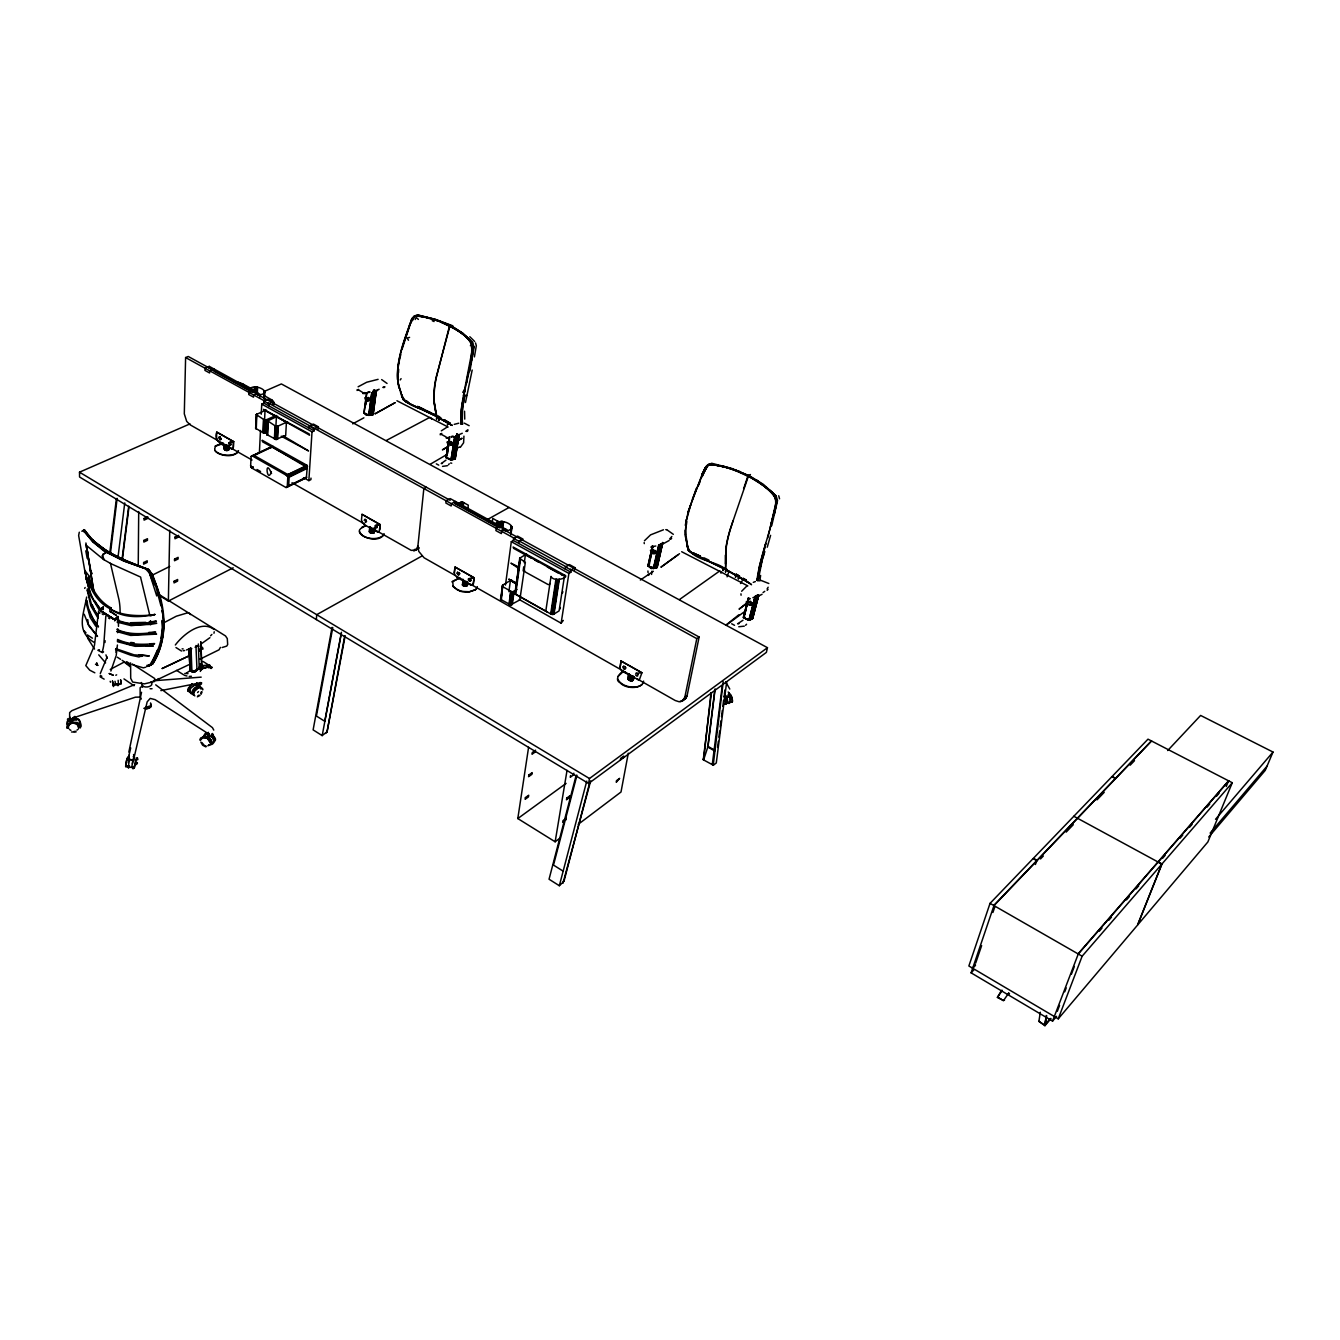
<?xml version="1.0" encoding="UTF-8"?>
<svg xmlns="http://www.w3.org/2000/svg" width="1340" height="1340" viewBox="0 0 1340 1340"><rect width="100%" height="100%" fill="white"/><g stroke="black" fill="none" stroke-linecap="round" stroke-linejoin="round"><path stroke-width="1.5" d="M186.377 673.132L190.012 670.67L189.258 649.481M725.627 567.557L726.347 546.636A74.538 28.944 -62.8 0 1 730.401 529.216L732.98 520.975M725.325 563.889L725.342 555.179M109.897 611.777L109.914 608.678C95.224 601.208 88.624 585.429 84.722 570.354L89.512 576.552L90.701 583.57M114.62 620.889L118.088 616.517L114.771 619.767L106.865 615.211L99.93 610.303L103.163 607.255M142.509 687.286L142.526 685.829C145.373 688.576 154.887 686.281 151.035 681.742M193.412 671.976L195.255 671.642L192.575 672.228L189.995 670.419L190.096 669.23M138.238 565.597L138.707 511.545M141.37 699.011L140.147 697.169L140.131 687.705L142.526 685.829M200.23 650.386L201.067 647.203L200.112 646.316M200.364 668.526L201.369 664.489L201.553 665.947L200.799 641.726L200.933 650.252L200.062 649.197M150.717 623.77L156.746 623.284L131.136 625.646L117.083 622.095L118.456 621.375L118.473 619.247M213.764 730.082L212.44 727.637L155.708 684.841M114.654 684.338L113.398 686.599M459.134 434.964L455.282 458.917L450.14 459.737L446.119 457.493L449.386 436.857M118.071 622.815L118.121 618.862M361.465 520.104L362.034 514.326L380.275 524.66L379.203 531.243M364.178 520.389L364.882 519.334M464.645 392.101L464.695 389.303L462.769 392.369M471.63 348.048L471.663 345.502L470.373 345.687M190.297 668.76L189.995 670.419L190.146 668.409M190.297 668.576L190.263 670.218L192.575 671.759L194.936 671.524L201.302 666.215M725.593 571.828L725.61 570.572L725.593 572.146M233.177 567.808L168.371 601.074L169.745 530.205M189.778 690.87L190.85 693.5L193.362 693.383M210.346 666.416L210.028 665.293L202.038 665.645L199.861 669.33M129.612 759.261L131.856 759.931M133.162 756.715C137.517 759.73 127.283 761.622 129.025 757.234A6.616 1.323 -80 0 0 128.724 756.246L126.965 758.725L125.759 764.956A6.633 1.323 -80.1 0 0 125.675 766.581L134.302 767.887L136.881 757.887L137.668 759.813A6.382 1.256 -80 0 0 137.652 758.909A6.599 1.306 -80 0 0 137.484 757.938L135.843 759.278L134.369 766.279M252.356 391.682L188.253 356.474L185.607 357.546L184.3 413.842L186.695 421.413L190.28 424.914L252.054 460.022M125.675 766.581C125.893 763.85 126.747 755.408 129.31 757.134M130.365 666.834L124.184 662.061L110.232 669.447M209.191 368.383L209.258 366.373L205.02 368.132L204.953 370.409L209.609 372.972L209.677 370.694L213.914 368.935L213.847 370.946M426.354 487.241L423.842 488.547L417.896 546.1L418.767 551.393L424.093 557.792L465.952 581.594M651.575 574.441L651.944 571.175M214.819 449.453C214.316 454.394 234.098 459.972 238.47 450.642M215.221 450.743C219.743 455.952 231.703 456.622 237.28 452.753M223.127 443.105C213.797 446.086 211.1 448.079 223.11 443.44M231.736 448.833C226.125 447.326 212.758 441.899 216.762 432.1L233.596 441.614L233.344 447.208L231.988 448.833M216.594 437.175L216.762 432.1L233.596 441.614L228.721 443.54M228.47 448.28C227.214 456.169 218.47 442.016 228.604 445.55M224.433 449.553L224.467 444.83M224.634 449.738L224.802 445.198M224.885 449.905L225.053 445.366M225.187 450.056L225.355 445.517M225.522 450.173L225.69 445.634M225.874 450.274L226.041 445.734M226.259 450.341L226.427 445.801M226.644 450.374L226.828 445.835M227.046 450.374L227.214 445.835M227.431 450.341L227.599 445.801M227.783 450.29L227.951 445.751M228.118 450.206L228.303 445.667M228.42 450.089L228.805 446.923M228.889 449.788L229.006 446.756M229.04 449.604L229.257 446.387M233.344 447.208L233.445 441.681L229.492 442.535M103.247 609.65L103.297 608.36M238.738 384.195L238.805 382.47L235.74 382.067M240.178 384.563L240.245 382.855L238.805 382.47M238.017 451.563L238.453 450.977M117.669 632.731L117.836 628.829M242.691 385.602L242.758 383.893L240.245 382.855M468.464 578.93L474.243 577.858L454.93 567.071L454.294 572.8L455.064 567.004L474.243 577.858L472.919 584.475L473.489 583.553M252.959 392.436L253.042 390.409L248.855 392.235L248.754 394.529L253.528 397.159L253.628 394.865L257.816 393.039L257.732 395.066C275.337 393.575 254.449 382.202 249.609 389.136M250.647 465.885L251.066 456.706L252.121 455.885M254.181 392.62L254.449 387.042M254.65 392.469L254.902 386.892M255.186 392.402L255.438 386.808M255.756 392.385L256.024 386.808M256.342 392.453L256.593 386.875M256.878 392.603L257.129 387.026M398.499 372.671L398.65 369.271M67.67 726.146L67.285 728.223L67 722.913A6.733 5.075 -4.2 0 1 67.268 721.456L67.469 720.987M276.124 415.417L266.828 419.604L266.174 432.786L262.958 432.619L255.672 428.331L256.275 414.562L266.174 409.923M257.33 392.804L257.598 387.227M255.89 428.616L256.51 414.295M256.861 414.077L256.258 428.867A2.278 1.139 4.1 0 1 256.258 427.259L255.672 428.331M259.625 398.265L259.826 394.228L209.258 366.373M473.74 346.524L471.663 360.058M468.347 579.5L468.598 578.846M259.407 452.702L260.479 430.442M261.25 414.244L261.752 404.127L263.913 403.156M263.947 401.079L268.771 403.725L272.958 401.866L268.134 399.22L263.947 401.079L263.863 403.106L314.163 430.827L312.019 431.832L261.752 404.127M263.829 398.281L264.198 390.828M264.181 398.516L264.55 391.079M256.275 414.562L263.611 419.437L262.958 432.619A2.278 1.156 4.1 0 0 266.174 432.786M264.416 399.37L264.767 391.364M263.444 432.837L263.611 419.437M263.98 432.971L265.019 410.442L274.968 415.936M264.566 433.055L265.22 419.856L264.081 419.638M265.153 433.038L265.822 419.856L266.828 419.604M447.661 424.68L447.711 423.507L447.459 424.864M265.705 432.954L266.359 419.772M275.906 426.137L276.409 416.74L286.425 422.267L285.688 435.433L276.007 439.436L267.029 434.679L267.698 420.894L277.564 416.221M267.263 434.981L267.916 420.626M268.67 405.752L268.771 403.725M268.285 420.408L267.632 435.232A2.278 1.156 4.2 0 1 267.33 433.758M271.936 401.749L272.037 400.024L263.947 395.501M439.018 420.09L438.9 418.851L439.018 420.392M272.841 404.161L272.037 400.024M273.477 401.498L273.762 403.993L272.858 400.744M273.896 404.781L273.846 402.268M271.534 473.539C264.298 456.253 267.112 485.164 271.384 471.613M267.698 420.894L275.085 425.802L274.382 439.018A2.278 1.156 4.3 0 0 277.598 439.185L278.318 425.986L287.581 421.748M274.868 439.219L275.085 425.802M99.746 613.351L99.796 612.28M207.499 734.253C207.633 737.603 216.36 736.766 212.357 733.482M275.404 439.369L275.554 426.019M276.007 439.436L276.71 426.237L278.318 425.986M276.593 439.419L277.296 426.221M277.129 439.336L277.849 426.137M137.35 763.465L137.333 762.544M307.161 467.962L306.374 477.794L286.157 487.559L287.246 486.755L287.782 477.543L307.044 467.459L272.137 446.957L270.596 447.878M201.519 668.174L202.106 665.662L206.293 665.611M287.531 486.839L288.686 486.052L289.189 476.538M211.033 743.801L209.877 739.747M495.733 524.225C500.456 516.202 522.55 528.362 505.297 531.193M748.775 476.219L748.725 475.348L763.398 484.377L776.028 495.716L777.552 500.54L771.706 525.716M309.155 428.063L309.289 426.019L313.443 424.093L318.367 426.807L318.216 429.102M67.737 728.206C71.824 713.533 85.207 736.297 79.881 720.97A6.7 5.059 -4 0 0 78.641 719.295L74.169 717.67M303.543 477.643L308.853 480.641L312.019 431.832M310.997 478.095L310.897 479.636L308.853 480.641M314.096 430.776L314.23 428.733L318.367 426.807M374.145 531.243C375.753 535.012 366.138 532.466 370.661 530.472M715.125 688.877L708.039 746.38L703.601 759.914L711.004 692.663M703.316 759.428L711.423 692.914M106.865 615.211L105.81 616.283L103.816 644.49A38.994 23.886 -53.6 0 1 102.661 650.336L102.276 652.446L103.565 651.91M316.357 619.582L316.709 614.675L421.949 556.016M722.26 685.678L712.294 764.42L713.232 765.308L716.28 762.979L726.649 682.027M104.956 642.53L105.09 640.688M384.094 533.688C379.622 545.045 354.631 535.766 360.075 529.183M462.116 412.469L464.059 397.829M777.267 499.87L774.353 514.158M193.178 694.673L193.429 693.165A6.332 3.719 -52.3 0 1 194.35 691.038L199.342 686.951L202.575 688.559A6.348 3.735 -52.4 0 1 202.725 689.865L201.067 687.403L197.901 687.839L194.736 690.904L193.178 694.673L187.717 690.736A6.097 3.601 -52.3 0 1 187.835 689.748A6.298 3.719 -52.3 0 1 188.354 688.157L191.72 684.053M201.988 667.102L201.134 649.582M67.637 723.583L67.519 724.488L67.77 721.322M359.589 531.595C362.269 539.25 377.361 540.606 383.072 535.665M189.141 648.677L189.995 669.648M361.683 527.374L365.887 525.531L360.711 528.58M369.354 531.662L369.773 526.855M369.522 532.114L369.84 526.637M96.564 664.439L96.715 662.781L97.318 665.41L96.798 664.69M369.689 532.315L369.807 527.29M369.907 532.516L370.292 527.642M370.192 532.7L370.075 527.726M370.493 532.851L370.577 528.094M370.845 532.985L370.895 528.261M371.23 533.086L371.247 528.379M371.632 533.153L371.632 528.479M372.034 533.186L372.436 528.596M372.436 533.186L372.838 528.596M372.822 533.153L373.224 528.563M373.173 533.086L373.592 528.479M373.508 532.985L373.91 528.379M373.81 532.851L374.212 528.261M374.061 532.7L374.463 528.094M374.245 532.516L374.664 529.25M446.287 458.146L448.247 446.957M1040.326 1012.219L1038.902 1021.348L1044.932 1025.703L1051.029 1018.534M98.607 610.94L94.453 645.511M730.685 698.743L729.513 695.46M621.006 660.938L620.035 668.04L621.006 660.938L641.91 672.764L639.314 679.966M735.61 577.138L735.827 575.966L735.375 577.322M623.251 667.019L623.804 666.315M187.717 690.736L192.206 684.053M624.808 669.33L625.864 668.057M452.284 425.45L436.957 416.606L440.944 417.979L438.23 415.936M637.656 675.996L637.689 674.037L636.031 673.25M220.949 439.319C221.837 438.364 217.968 440.525 221.1 439.252M211.017 744.521A6.516 4.389 42.2 0 0 210.832 742.996L207.047 738.156L201.285 737.603A6.499 4.372 42.3 0 0 200.23 738.893C199.375 742.528 201.888 735.208 204.618 737.486C211.67 737.469 208.923 751.338 215.472 739.948A6.348 4.288 42.2 0 0 215.288 738.441L211.988 733.918M84.202 531.712L84.403 529.819L89.964 536.77M230.815 444.31L229.894 445.265M230.949 444.645L230.044 445.316L230.966 444.461M758.222 580.12L758.607 576.602M756.933 580.337C759.378 561.895 765.71 544.224 770.684 526.369C772.644 514.627 782.275 497.14 768.121 489.184C751.405 475.817 730.3 465.617 708.91 464.578L705.309 467.593L702.009 474.26M757.167 580.187L765.693 544.057M115.994 652.262L116.429 648.409M116.228 655.31L117.417 645.009M455.231 503.538L455.466 501.478L451.463 503.639L451.195 505.967L445.885 503.036L446.136 500.708L450.156 498.564L507.324 530.037M273.276 446.438L252.506 456.287L254.03 455.382L287.849 474.544L289.222 477.124L287.849 474.544M460.357 506.302L460.826 502.266L463.154 502.383L468.313 505.163L467.844 509.183M460.91 506.202L461.379 502.165M461.496 506.185L461.965 502.165M458.347 578.461C448.213 584.575 450.96 581.275 460.089 578.11M452.685 585.714L456.756 589.483L461.982 591.443L469.737 591.727L475.566 589.684L467.811 592.263L460.072 591.275L453.288 586.836L452.736 582.046M462.099 506.269L462.568 502.232M462.669 506.419L463.154 502.383M463.188 506.637L463.657 502.601M466.89 583.922L467.442 585.279L466.27 586.099L462.685 585.312L463.054 579.316M462.501 585.094L462.92 579.533M462.685 585.312L463.054 580.455M462.92 585.513L463.238 580.689M109.595 554.325L116.396 498.581M463.221 585.714L463.489 580.89M463.54 585.881L463.774 581.074M463.908 586.016L464.109 581.242M464.293 586.116L464.478 581.376M464.712 586.183L464.863 581.493M465.114 586.216L465.265 581.56M465.516 586.216L466.086 581.594M465.918 586.183L466.471 581.543M466.27 586.099L466.839 581.476M466.605 585.999L466.99 582.9M466.89 585.848L467.509 582.599M467.325 585.496L467.828 582.197M88.138 579.701L89.512 576.552M110.416 553.537L117.15 498.363M448.565 442.602L449.687 441.195M707.788 746.95L714.706 690.904M117.886 558.16L124.754 502.935M462.401 402.771L461.295 424.144M474.092 577.925L473.59 583.034M477.04 587.741L476.437 588.746L477.342 586.652M757.988 581.141L763.566 553.587M122.007 559.668L128.69 506.286M122.342 559.869L129.042 506.503M461.044 424.278C458.716 396.489 474.26 369.941 471.362 342.454C461.329 330.578 446.84 323.426 432.133 319.154M723.215 681.759L713.232 765.308M492.249 522.416L492.768 518.379L498.195 521.562L494.276 524.778M717.57 747.452L718.357 741.305M718.877 737.184L719.664 731.02M720.2 726.917L720.987 720.753M721.506 716.649L722.294 710.485M722.813 706.381L723.6 700.217M724.404 694.053L724.923 689.949M72.796 720.032L72.628 718.877M496.972 525.012L497.508 520.958M497.391 525.297L497.911 521.243M497.291 526.838L497.81 522.784M497.609 526.587L498.195 521.562M500.289 521.662L499.552 527.357L453.825 502.316M499.904 528.077L500.741 521.478M196.578 682.814C196.226 685.561 202.34 685.527 201.62 682.764M500.54 527.072L501.277 521.377M501.127 527.056L501.88 521.344M501.73 527.122L502.483 521.428M502.065 529.183L503.069 521.578M502.584 529.4L503.589 521.796M370.878 415.099L374.731 389.772L371.314 415.182L366.524 415.199L363.994 413.105L366.708 392.788M366.791 392.737L363.994 413.105M372.202 414.981L375.351 391.431M376.239 391.113L373.09 414.914L376.272 390.744M505.364 531.076L505.632 529.015L501.679 531.26L501.361 533.605L495.901 530.59L496.219 528.261L500.172 526.017M526.519 553.956L519.602 558.294L525.347 562.348L519.836 599.901L510.691 604.859L500.657 599.449L502.483 585.245L511.512 579.784M366.004 404.764L366.557 400.677M371.783 392.888L368.751 415.4L371.783 392.888M369.187 415.4L372.235 392.771M372.671 392.603L369.589 415.249M370.041 415.333L373.408 390.258M373.843 390.091L370.627 415.132M371.766 415.031L374.915 391.565M372.604 414.965L376.239 390.426M471.395 356.775C477.777 337.68 454.461 328.752 441.028 322.27M502.483 585.245L501.361 600.086A2.362 1.34 7.7 0 1 501.06 598.143L502.818 584.977M500.942 599.784L502.718 586.619M510.607 529.736L511.126 525.933M510.674 533.471L511.545 526.218M510.992 533.219L511.83 526.536M510.925 534.811L511.964 526.871M505.465 585.077L511.31 541.678L513.354 540.506M518.831 543.487L519.116 541.41L523.052 539.132L517.542 536.101L513.589 538.379L513.32 540.456L570.907 572.197L568.897 573.419L561.125 623.201L519.216 599.516M368.601 400.911L366.842 397.796L364.781 397.762L365.72 400.225L367.311 401.062L368.751 399.94M508.899 591.694L510.423 580.438L516.855 584.056M503.137 586.903L510.758 591.208L508.966 604.39A2.362 1.357 7.9 0 0 512.265 604.507L514.091 591.342L517.123 589.5M509.485 604.625L510.758 591.208M136.546 764.537L136.814 763.147M510.071 604.792L511.294 591.443M510.691 604.859L512.5 591.677L514.091 591.342M511.277 604.826L513.103 591.66M511.83 604.708L513.639 591.543M524.292 562.75L525.431 554.593L564.458 576.15L559.082 610.906L553.571 614.289L551.209 614.206L514.912 593.737L519.786 557.976M515.582 590.404L516.436 584.274L508.781 579.115L516.738 583.017M517.006 580.187L520.104 557.725M515.213 594.089L520.02 559.333M547.474 612.162L515.632 594.374L520.456 559.634M523.153 570.907L523.722 566.82M643.619 681.105C642.714 689.078 626.048 689.48 620.102 682.78C610.253 677.638 632.648 663.886 618.008 676.315M686.365 524.945L686.867 521.461M759.813 581.041L760.618 575.43M465.265 387.98L461.379 409.621L461.58 424.345M545.782 611.207L551.008 576.384C554.073 583.52 574.324 575.915 561.477 574.81M685.276 525.33L688.09 512.316L696.348 488.262M560.087 838.053L555.145 841.788L517.809 818.556L528.596 747.251M555.966 579.131L550.69 613.971A2.395 1.373 8.7 0 0 554.023 614.089L559.35 579.265M551.209 614.206L556.519 579.382M551.812 614.373L557.122 579.533M552.432 614.44L557.742 579.617M629.197 677.621C624.993 679.983 634.641 682.814 633.167 678.693M686.365 519.602L685.108 534.911L688.241 550.355C708.592 562.833 731.858 570.773 751.539 584.776M553.035 614.407L558.361 579.583M553.571 614.289L558.897 579.466M757.318 580.32L759.579 565.748L765.777 543.437M565.178 569.031L565.514 566.937L569.399 564.576L575.061 567.691L574.676 570.036M628.091 679.062C627.438 668.811 631.525 676.717 629.499 680.435M728.793 692.931L731.154 695.259L732.511 700.301A5.795 3.116 74.2 0 1 732.36 701.775L726.045 703.55L724.136 696.398M161.051 638.426L162.425 627.522L161.839 620.487M563.303 620.403L561.125 623.201M570.84 572.146L571.175 570.053L575.061 567.691M447.627 453.406L448.247 449.553M451.53 459.62L455.198 436.538M86.648 597.054C83.716 614.407 75.358 631.173 94.319 642.53M78.323 727.503L78.356 725.828M448.9 442.837L449.654 438.08M451.061 459.771L454.762 436.723L451.061 459.771L454.377 459.268L458.196 435.399M453.138 459.469L457.225 433.942M453.556 459.302L457.342 435.718M453.992 459.235L457.778 435.55M459 434.344L454.964 459.05L450.625 459.57L446.622 458.012M472.3 349.639L463.406 395.719M455.064 458.833L459.05 435.065M377.043 527.692L375.652 528.027M555.145 841.788L567.038 770.399M732.36 701.775L731.757 697.118L729.261 693.5M562.683 822.375L562.951 820.716L566.217 818.288L565.932 819.946M570.555 775.575L570.254 777.284L573.553 774.905L573.838 773.18M119.009 684.305L117.97 685.745L116.513 683.718M447.208 442.904L447.409 441.831L449.738 442.032L451.429 445.148L448.331 444.378L447.376 441.932M453.908 444.109L453.757 442.535M474.41 356.909L476.32 345.77L475.532 342.94M201.436 666.583L201.285 667.136A2.328 1.323 -55.8 0 1 200.531 668.342M189.962 423.892L79.512 472.182L79.562 477.006L588.595 783.498L589.466 778.523L767.468 647.689L281.366 383.944L264.231 391.431M740.953 593.804L741.07 595.245M727.486 703.165L729.211 703.433L730.3 702.043L729.58 696.884M210.011 666.549L208.856 666.399L209.76 666.968M469.905 371.13L474.025 347.144L472.685 342.705L462.685 333.074L450.374 325.352L462.602 333.191L472.584 342.822M617.874 679.112C621.006 686.867 635.864 689.648 642.162 684.489M774.453 510.808C781.94 494.41 763.113 485.666 752.142 478.43C738.725 471.63 724.052 464.946 708.91 464.578L702.26 474.109L687.872 512.366M1046.238 1015.452L1044.932 1025.703L1046.724 1015.737M1038.902 1021.348L1044.697 1025.1L1046.121 1017.144M288.72 485.784L287.145 486.671M417.896 546.1L416.087 549.886L411.213 550.388L370.142 527.139M628.326 679.581L628.946 673.869M628.544 679.816L629.415 675.142M628.829 680.05L629.683 675.377M629.147 680.251L630.001 675.578M332.035 627.422L313.125 729.881L322.186 735.61L327.044 731.724L325.654 733.466M341.432 632.279L324.766 721.305L316.424 716.046L332.772 627.556M644.155 542.549L644.289 543.621M629.884 680.586L630.755 675.913M630.303 680.703C629.649 674.556 634.875 674.707 631.944 680.754M630.721 680.77L631.576 676.097M631.14 680.804L632.011 676.131M631.559 680.787L632.413 676.114M632.312 680.653L633.183 675.98M632.648 680.536L633.217 677.42M632.916 680.368L633.502 677.253M633.15 680.184L633.887 676.851M633.418 679.732L633.988 676.616M747.469 602.263L748.34 600.822M214.685 448.816L215.355 446.622M620.403 760.014L620.705 758.356L623.787 756.078L623.469 757.736M322.186 735.61L341.399 633.066M344.748 635.73L327.128 731.456L345.134 635.964M628.293 753.181L621.006 792.007L578.193 824.368M83.465 531.243L83.767 529.652C99.11 551.058 124.52 561.393 148.74 569.517C165.004 597.439 171.034 635.411 152.576 664.121L148.221 665.578L152.576 664.121C170.331 636.282 163.363 602.631 152.191 573.688M106.061 552.8L92.895 541.896L83.298 530.372L81.841 531.26M466.672 382.805C467.694 366.591 481.864 344.028 462.2 333.744C448.448 323.694 431.446 316.692 414.496 315.821L412.268 318.083L402 349.439M465.482 402.519L472.182 370.024M637.019 678.811L675.226 700.519L679.028 701.741L682.361 700.971L684.841 697.219L696.8 638.644L699.128 637.019L503.237 529.451M681.356 701.44L685.51 698.626L687.119 695.561L699.128 637.019M750.953 584.039L725.878 569.383L726.615 568.864M759.78 568.512L764.37 552.013M128.841 752.108L141.537 692.278M775.843 503.304L770.45 526.536M118.121 680.284L118.54 684.556L117.2 684.338M190.615 669.698L190.732 667.957M648.007 565.865L652.379 546.419L647.94 565.966L651.089 568.445L656.717 567.674L662.596 542.432M654.825 553.856L652.915 550.489L650.436 550.338L651.408 552.951L653.25 553.923L655.059 552.851M132.61 761.388L131.823 767.234L134.402 767.619M648.342 565.966L652.764 546.335L649.096 565.781M659.045 544.878L653.702 568.512L659.062 544.911M656.131 567.792L661.005 545.698M660.603 545.916L655.562 568.059L661.86 543.521M657.287 565.028L662.061 543.956M662.764 542.75L657.103 567.54L662.663 543.085M650.051 559.852L651.826 551.996M653.317 568.579L658.66 545.095M654.071 568.378L659.464 544.71M654.439 568.361L659.866 544.526M660.252 544.308L654.992 568.093M655.98 567.858L661.457 543.722M662.261 543.32L656.382 567.758M130.7 747.921L128.824 756.045L129.377 754.973M767.468 647.689L766.38 652.396L588.595 783.498M110.885 609.164C121.773 616.048 140.901 616.601 154.921 614.474L150.583 615.462M464.762 396.339L462.484 407.863L462.267 421.464M758.859 595.027L756.045 602.883M727.017 702.11L726.28 704.036L724.304 704.304M129.293 760.333L128.372 766.698L125.792 766.312M400.794 354.631C397.377 367.043 395.886 380.677 401.129 392.838M743.767 617.254L746.832 605.379L743.784 617.589L748.49 619.951L752.494 618.561L758.44 595.362M744.638 615.194L747.72 600.94L747.787 602.23M202.072 691.875L201.05 694.288M755.14 596.384L748.96 620.135L751.824 619.197L758.289 594.977M755.392 597.942L749.68 619.901L755.911 595.982M750.082 619.716L755.794 597.757M750.45 619.582L756.698 595.53M751.288 619.264L757.452 595.094M751.506 619.197L757.418 596.501M744.822 616.986L743.365 617.522L748.474 597.757L743.365 617.522L748.072 620.152L752.36 618.879L758.239 595.044M758.591 595.747L752.561 618.846L758.557 595.865M576.183 775.24L549.048 879.224L559.333 885.723L563.989 881.268L589.717 782.543M562.968 871.05L553.504 865.087L576.971 775.224M748.993 620.035L755.157 596.417M750.752 619.549L757.05 595.345M751.857 619.08L757.787 596.283M219.124 437.343L219.743 439.319M559.333 885.723L586.753 781.12M590.689 780.818L563.654 880.715M746.246 602.698L746.548 601.593L749.328 601.962L751.154 605.312L747.486 604.306L746.514 601.694M623.134 667.102L623.988 666.265M767.669 538.044L776.463 502.349L776.229 498.497C760.483 478.028 733.617 466.839 708.508 464.293L705.845 466.621L692.412 499.217M753.683 602.966L753.415 603.905M74.504 717.118L75.107 718.424A2.764 1.675 -1.7 0 1 74.186 719.446L70.685 719.58L70.199 717.252M118.054 617.757L116.329 617.941M83.884 531.678L84.403 529.819C98.976 551.628 125.474 560.455 148.74 569.517L154.368 580.722M199.392 651.307L199.358 650.369M767.25 547.206L770.601 535.347M763.281 556.686L764.822 551.494M208.136 667.136L200.782 669.079L209.04 666.566M104.219 559.618L102.292 555.798L106.212 552.047L123.648 560.924L145.407 568.696L149.444 573.018L156.73 595.965M175.322 644.992C183.061 634.691 201.335 619.582 213.964 629.431M427.728 317.714L417.996 315.52L414.831 316.039L411.748 318.987C404.647 341.064 393.742 364.447 399.002 388.097M743.6 488.832L747.904 475.918L750.433 474.544M133.598 760.735L133.933 759.696M993.761 905.505L1036.725 860.632L1033.09 858.605L990.042 903.361L968.87 965.989L1058.248 1018.836L1137.459 925.203L1161.73 864.25L1158.045 862.24L1078.264 953.996L1052.553 1021.114L971.115 972.857L993.962 905.622L1151.579 741.02M975.671 963.125L981.634 945.604M992.906 912.49L994.9 906.644M110.868 671.055L115.91 656.349M727.084 576.803L728.943 571.426M690.77 504.644L686.03 521.612L685.494 535.062M200.698 670.519L200.313 671.424M1035.368 864.501L1037.043 860.313L1115.349 778.557L1111.865 776.714L1033.408 858.287L1037.043 860.313M262.188 440.441L262.59 441.815L307.547 466.655L307.195 465.432L262.372 440.357M129.628 766.111L128.489 768.172L127.903 765.659M204.869 735.091L207.198 732.913M412.536 320.344L414.479 315.989L417.46 314.866L435.383 319.339L452.853 325.821M1057.327 1011.281L1059.555 1005.436M1064.73 991.801L1066.205 987.915M1071.38 974.264L1074.345 966.475M1058.248 1018.836L1082.134 956.207L1161.73 864.25M68.39 726.246L69.931 723.952M94.068 646.433L85.81 665.611L89.73 670.168L94.838 672.814M200.799 693.098L201.268 691.909M470.859 580.773L469.921 581.342M1232.281 782.728L1162.014 863.915L1137.727 924.868L1207.859 841.972L1232.281 782.728L1147.995 739.161L1112.15 776.43L1115.617 778.272L1151.395 740.919M141.337 682.495L142.425 685.779M411.748 318.987C404.797 338.4 396.489 358.567 397.461 379.572M1226.217 786.53L1228.562 780.801L1078.063 953.879M415.199 319.506L416.053 317.413L418.398 319.406M133.28 759.194L133.816 758.021M698.324 485.834L699.916 482.031M729.948 701.306L728.608 702.813M445.969 460.139L441.245 463.573L442.451 463.422M1167.693 750.551L1200.623 715.443L1273 752.042L1265.245 770.366L1208.714 837.031M213.964 633.25L214.233 631.777M440.994 434.562L441.781 433.356M157.383 650.118L150.834 664.757L146.613 666.65M67.888 725.242L68.34 724.387M100.316 673.434L107.099 657.019L107.15 658.392L105.944 654.875M562.984 882.809L563.554 880.983M702.311 476.32L707.503 465.131L711.691 463.272L731.606 468.38L748.641 475.466L730.166 529.384A74.471 28.911 -62.8 0 0 726.096 546.804L725.526 569.567L748.373 582.515M218.99 437.409L219.995 436.957L219.056 437.259M702.26 474.109L705.309 467.593M409.42 325.268L414.831 316.039L422.184 316.541L436.924 320.528M701.641 477.141L707.939 464.846M208.437 734.756L209.66 737.067M768.138 587.238L767.1 588.947M129.377 766.179L128.657 767.318L128.121 765.827M201.921 737.77L204.3 736.045M644.456 540.757L650.57 534.861L663.468 529.786M357.194 389.605L357.077 390.476M440.408 433.657L440.207 434.813M742.98 620.253L737.586 623.804L738.926 623.669M208.437 735.559L208.286 737.067L210.95 739.797M357.88 390.258L358.5 389.371M84.671 588.377L85.157 587.49M365.2 522.114L366.591 521.394L365.351 522.047M375.116 525.632L380.275 524.66L362.034 514.326M128.037 759.311L129.277 758.139M998.132 997.429L1002.638 1000.075L997.396 997.429L1001.55 990.344M671.843 536.452L669.581 539.065M1002.303 990.344L997.396 997.429M1008.769 992.957L1003.559 1000.545L1004.414 1000.143M193.429 690.904L195.506 688.241M78.541 728.776L79.127 725.426M740.534 583.52L742.226 580.722M69.043 721.624L71.305 719.848L70.216 718.877C66.38 720.099 72.712 719.915 70.92 721.506M132.459 763.666L133.447 759.947M413.105 318.2L414.228 316.458M449.235 463.791L448.448 464.846M741.656 591.242L746.916 585.948M400.241 379.923L401.079 378.651M74.889 716.398L72.578 718.123L135.39 697.185L139.98 697.068M197.6 692.545L198.488 691.557M155.239 659.163L150.599 665.394L146.981 665.293M78.072 726.18L78.759 725.275M221.033 439.403L219.928 439.637M200.397 668.777L201.302 667.605M232.775 448.381L231.602 448.9L232.875 448.13M102.677 554.659L103.431 553.655M67.419 719.396L68.139 718.525M746.581 624.239L745.593 625.294M267.263 433.825L267.029 434.679M1210.137 833.095L1267.054 766.111M1052.553 1021.114L1056.59 1016.34M1044.697 1025.1L1050.342 1018.467M133.715 768.356L132.962 768.825L132.643 767.385M767.183 590.354L768.038 589.349M1215.531 819.293L1273 752.042M1073.826 816.261L1158.179 862.072L1228.763 780.902M1099.219 931.267L1101.949 928.118M1108.766 920.279L1111.497 917.146M1126.471 899.894L1129.201 896.745M1136.019 888.906L1138.732 885.774M1162.5 858.404L1165.197 855.305M1180.038 838.237L1182.717 835.121M1189.468 827.366L1192.165 824.268M1206.988 807.199L1209.685 804.084M1216.418 796.329L1219.115 793.23M79.295 532.198L78.641 535.514L85.425 574.408M1002.923 1000.193L1003.007 1000.511M1008.903 993.493L1009.539 993.845M1009.188 993.576L1008.115 993.476M129.126 759.16L128.171 762.795M971.115 972.857L973.962 969.775M972.472 968.117L975.319 965.068M972.673 968.234L975.537 965.169M475.566 589.684L476.487 588.411M1040.51 858.94L1043.358 855.958M1066.171 832.123L1073.29 824.669M1096.991 799.88L1104.21 792.342M1130.156 765.19L1134.494 760.668M462.92 583.587L462.367 584.86M210.581 635.797L211.888 634.44M210.648 744.37L211.988 742.996M212.708 734.889L215.087 739.127L213.78 741.171L212.541 737.586M200.313 740.367L201.653 739.01M201.067 739.094L204.417 735.694M670.653 539.333L671.642 538.328M562.599 883.177L563.185 882.591M457.208 573.403C457.375 569.065 458.548 578.511 459.587 573.353M471.931 585.061L473.054 584.391M213.11 742.125L211.318 743.264M148.824 666.164C158.036 653.769 163.564 637.204 162.542 621.475M118.088 616.551L114.771 619.666L103.632 612.966M210.983 667.588L211.871 667.37L211.151 668.342M252.741 455.533L253.813 455.282M441.329 430.844L447.208 427.058M209.241 667.052L209.794 666.047L208.085 666.399M201.636 666.114L194.987 671.725L192.575 672.228M200.38 666.968L202.34 667.236L200.33 669.682M306.374 477.794L305.051 477.944M200.531 666.03L200.297 663.685M200.967 666.918L196.26 670.888M197.014 670.168L195.942 645.528M200.012 695.41L197.349 696.833M467.911 429.721L465.801 431.329M199.023 667.303L199.962 666.516M196.796 669.196L194.769 670.837L192.039 670.62M210.564 744.789L207.817 745.794M501.06 598.143L500.657 599.449M738.876 614.759L726.347 624.758M460.307 447.359L463.59 442.803L463.942 436.12M201.67 669.598L200.498 670.369M358.115 386.808L366.708 382.235L378.098 379.337M209.911 637.673L201.77 643.485M679.531 599.516L719.295 571.259A5.98 2.362 -61.9 0 1 720.97 573.168M746.648 603.235L739.077 609.147L746.615 603.369M200.129 666.449L202.859 666.198M640.336 580.036L653.334 571.275M224.684 448.247L224.216 449.168M677.973 554.844L660.922 567.188L679.531 553.688M141.152 656.483L142.459 655.511L138.924 656.952L130.717 655.193L115.525 649.565M726.246 625.144L746.129 610.437M466.806 431.564L467.878 430.776M763.03 592.582L764.755 591.308M684.841 697.219L687.119 695.561M680.234 701.708L683.635 699.781M684.489 698.391L686.767 696.733M683.936 699.43L686.231 697.755M682.361 700.971L685.51 698.626M517.809 818.556L566.1 783.398M535.364 751.891L532.03 754.219L532.298 752.51L535.631 750.182M622.246 671.34L638.962 680M638.828 680.083L638.309 680.1M713.382 765.224L703.098 759.663M636.215 673.25L641.91 672.764L620.872 661.022M635.529 674.824L636.684 676.063M637.354 673.635L637.924 674.489M620.856 669.883L620.638 669.196M623.335 668.241L624.524 669.163L623.753 668.576M625.177 666.734L625.613 667.672L624.859 666.667M623.184 666.901L623.854 666.349M202.658 737.636L205.891 737.034M669.179 540.506L660.603 545.162M117.334 640.386L130.181 644.657L146.613 645.076M383.793 387.696L384.982 386.908M76.899 730.116L77.737 729.563M352.671 423.859L363.894 417.812M198.002 695.745L199.04 695.108M382.805 387.444L384.111 386.657M386.339 440.458L429.403 417.578A5.544 2.998 -62.5 0 1 431.547 419.035M457.794 572.163L457.258 573.62M457.141 441.229L462.082 438.23L456.722 441.396M470.708 580.002L468.682 578.662L474.243 577.858M445.885 455.097L430.341 464.193M456.052 448.984L459.453 446.94M447.761 446.689L442.401 449.871L448.933 446.086M470.843 585.128L471.462 585.111M158.941 678.559L155.691 680.452L190.615 663.886M468.498 580.187L469.737 581.275M470.909 580.371L470.658 579.466M1004.464 1000.059L1003.292 1000.545M134.101 757.619L134.536 757.502A6.131 1.223 -80 0 1 134.737 757.736M456.605 577.172L456.739 577.088M454.695 574.609L455.449 575.697M459.05 572.548L459.72 573.805M457.577 574.291L458.381 574.86M762.058 594.307L755.559 597.489M149.142 622.045L156.395 621.14C143.581 623.938 129.427 625.562 117.133 619.901M163.765 622.815L176.294 616.216L187.952 612.732A10.687 6.265 -56.2 0 1 190.464 614.591M148.824 632.43L155.742 632.179C142.861 633.954 128.875 635.177 116.814 629.314M487.291 519.619L509.066 507.475M196.243 687.688L197.985 686.934M413.373 550.807L418.566 548.512L415.283 550.405M414.361 550.707L419.236 547.809M456.923 504.326L460.826 502.266M377.88 531.896L378.165 531.93M376.942 531.712L377.411 531.863M379.806 529.803L380.141 524.727L375.518 525.414M374.865 526.871L375.619 527.809M377.227 527.223L376.239 525.682M376.841 526.118L377.059 527.072M193.211 685.544L194.216 685.008M195.824 683.685L196.042 685.276L200.43 686.381M68.541 723.768L72.695 721.138L71.807 719.279M199.643 659.33L219.056 649.799L220.43 647.388M362.487 523.019L361.666 520.607M366.071 520.171L365.602 519.669M363.726 524.359L376.456 531.494M365.77 519.803L365.217 519.334M361.867 521.88L362.621 522.935M195.07 647.22L198.488 645.444M111.287 608.042L109.914 608.678C122.861 618.393 139.896 617.623 154.921 614.474M106.128 551.996L107.87 551.343M83.432 530.422L93.013 541.896L106.329 552.08L107.401 551.527L125.525 560.589L149.092 569.936L151.554 573.285L155.088 583.805L160.968 605.931M69.948 720.652L70.97 720.149M69.579 718.809L70.668 718.274M152.978 574.81L169.728 566.468M287.279 486.487L306.625 477.057M306.559 477.476L285.923 487.492L252.021 468.163L250.697 466.186M252.356 455.952L286.844 475.583L288.301 474.879M286.844 475.583L306.542 466.521M287.062 475.817L288.703 475.365M287.246 476.069L306.827 466.973M287.731 477.241L307.044 467.459M289.105 476.236L287.782 477.827L307.178 468.431M286.392 475.248L306.96 465.332M286.626 475.399L306.19 466.153M752.209 618.98C751.221 617.656 746.514 620.738 744.588 617.824M251.183 467.342L252.64 466.655M251.367 467.593L252.825 466.906M251.585 467.828L253.243 467.325M251.233 456.27L271.4 446.79M251.133 456.471L271.752 446.806M447.376 465.7L442.518 466.387M229.793 442.518L228.721 443.322M229.86 445.131L228.855 443.272M230.296 443.071L230.698 443.389M216.912 439.52L216.477 437.778M219.191 438.833L220.162 437.041M220.983 438.532L220.011 437.091M217.18 440.073L218.269 441.53M460.056 434.244L462.267 433.272M115.793 675.226L116.647 674.857M208.554 745.04L209.476 744.655M134.62 684.639L71.841 710.686L69.647 712.595L69.63 718.173M450.022 325.57L436.22 376.992A69.211 36.699 -63.9 0 0 433.925 393.927L433.976 402.385L436.572 416.74L451.63 425.266M450.407 325.888L449.553 325.754L436.488 376.875A69.278 36.733 -63.9 0 0 434.194 393.809L434.26 402.251L436.857 416.589L451.881 425.132M189.392 649.732L191.821 648.744M753.264 582.398L755.425 581.543M376.858 390.141L379.136 389.253M744.286 626.149L738.776 626.752M205.64 734.32L205.054 734.538A6.013 4.053 42.3 0 0 203.58 736.33M186.461 649.967L188.689 649.163M366.473 397.159L366.909 400.459L370.108 400.325L369.438 398.382M377.578 390.56L372.704 392.151M211.486 737.151L212.859 736.665M752.879 597.673L754.788 597.004M458.263 435.651L453.707 437.058M656.416 566.234L656.097 567.071M195.355 684.589L191.084 687.889A5.862 3.451 -52.2 0 0 190.263 689.363A5.862 3.467 -52.3 0 0 189.778 690.837L189.677 691.758L188.036 690.586M199.844 684.556L195.556 683.936M99.445 649.766L97.887 650.269L102.46 652.63M222.139 647.521L226.711 646.098L227.683 644.506L227.281 638.56L225.505 635.931L157.182 593.369M76.095 731.925L71.523 731.992M209.66 667.688L208.47 667.772M71.388 722.159L77.435 722.495M725.828 703.332L727.855 701.909L726.464 696.482M730.25 702.093L732.143 701.557M454.227 424.361L458.782 423.206M145.558 667.253L143.346 667.839L132.225 664.59M147.484 665.98L151.169 665.042C160.968 649.18 166.964 629.415 161.956 610.755M370.979 400.04L371.18 398.616M451.128 436.572L453.104 436.086M655.83 546.017L651.525 546.787M657.069 552.633L657.253 551.209M451.212 437.108L453.221 436.606M623.251 672.228L624.976 671.809M654.054 567.574L649.13 566.435M750.35 605.06L752.159 604.642L752.008 602.631M112.409 681.005L113.096 685.46L115.441 683.969A5.829 1.692 76.6 0 0 115.005 681.273M113.096 685.46L121.186 683.886L121.102 682.311A6.281 1.843 76.6 0 0 120.684 679.983M409.588 337.412L407.075 337.981L408.499 340.243M369.873 392.285L363.475 393.24M71.824 719.865L76.782 720.116M191.419 676.264L189.191 676.432M367.78 392.218L369.756 391.799M728.156 695.175L729.881 695.711L728.424 696.298M229.19 442.552L233.596 441.614M160.867 690.603L201.017 682.663L199.56 682.663M71.958 722.896L73.281 722.629M454.729 458.347L453.473 458.548M210.883 736.263L211.77 735.024M183.094 650.754L184.635 650.503M199.962 664.925L200.816 664.791M372.654 414.261L368.299 414.697M451.898 458.799L448.95 458.649M73.834 731.54L75.576 731.288M449.486 437.443L446.873 437.678M369.488 400.476L370.125 399.404L366.138 397.293L366.507 398.75M198.387 686.03C194.987 686.231 189.493 692.127 193.496 694.505M371.331 414.881L366.457 414.831L364.229 413.089M651.86 546.201L652.781 546.1M200.347 665.143L201.385 665.745M145.775 622.38L130.868 622.715M748.625 598.528L749.864 598.427M153.279 680.804L201.184 677.135M363.81 392.704L364.715 392.637M151.186 643.702L154.502 643.652C142.141 644.791 128.958 644.875 117.501 639.431M451.731 463.205L450.592 463.004M187.985 673.652L184.786 673.434M653.401 547.156L650.871 547.139M150.047 643.87L154.502 643.652M655.444 553.202L656.382 552.147L655.813 553.303L652.63 553.186M200.079 665.26L201.402 665.997M750.015 598.963L747.988 598.913M760.517 580.22L768.825 583.503M80.182 722.394L79.847 724.002L79.713 723.097M656.952 567.256L652.898 568.445L648.192 565.949M751.589 604.558L752.594 603.419L748.256 601.275M451.932 444.645L452.903 443.473L450.91 445.031L448.599 443.791M141.906 654.892L149.31 655.98L134.067 654.841L115.826 648.677M365.217 393.591L362.738 393.508M150.063 688.743L152.073 688.743M448.113 438.063L446.136 437.979M145.574 707.353L150.733 705.761L150.583 702.931M182.106 648.878L183.145 648.912M192.407 692.998L190.749 692.344M201.553 649.079L202.91 649.146L202.859 648.108L200.581 645.629M208.504 732.511L205.154 733.633A6.465 4.372 42.3 0 0 204.551 734.772M728.391 697.135L729.798 697.236L730.401 698.994M145.876 645.579L153.33 646.014L135.106 646.316L117.351 641.676M465.449 395.501L466.655 395.618L465.047 395.384M665.779 529.635L666.65 529.719M414.78 549.333L415.835 549.45M151.219 615.73L149.862 615.579L140.683 577.691M130.734 642.446L134.218 642.848M200.514 664.757L201.553 665.143M651.089 568.445L657.119 567.574M681.675 551.728L747.837 585.898M396.925 400.744L448.13 427.041M366.524 415.199L371.314 415.082M74.739 718.056L78.122 719.362L79.68 721.741M205.891 746.916L202.625 745.224L200.799 742.058M89.78 586.518L91.338 586.819M150.834 624.44L132.643 624.926L118.456 621.375M368.014 414.68L364.614 413.038M194.819 695.912L192.759 693.216M139.092 654.724L142.626 655.478M144.134 708.357C146.831 709.58 153.296 707.704 150.75 704.019M186.964 676.013L184.719 675.394M417.393 314.984L435.266 319.439L450.374 325.352M418.398 315.805L422.134 316.659M714.304 464.628L722.913 466.655M205.724 736.079L210.045 738.524L211.921 742.075M204.97 745.794L206.159 746.129M722.31 465.834L740.317 471.714M562.566 592.933L562.783 591.51M197.801 684.07L196.846 683.099M145.49 568.73L123.799 560.941L106.329 552.08M68.256 720.87L69.194 721.205M728.357 696.163L729.479 697.085M560.137 608.896L560.355 607.506M95.475 664.221L98.105 665.344M432.217 320.712L434.093 321.533M750.015 601.107L750.601 601.409A3.735 2.78 54.9 0 1 751.087 601.744M692.613 552.649L700.586 556.284M400.459 392.05L403.089 399.504L406.389 402.134L436.857 416.589L406.389 402.134L403.089 399.504L398.332 383.944M693.567 553.085L700.234 556.134M725.778 569.383L691.591 553.085L688.241 550.355L685.209 530.221M418.063 406.623L423.691 409.219M417.444 406.355L422.033 408.482M703.852 557.775L708.877 560.103M448.85 458.615L447.091 457.677M470.474 584.893L457.091 577.49M423.557 409.186L430.776 412.67M368.115 397.36L368.584 397.628A4.104 2.697 64 0 1 369.053 397.997L369.254 398.181M436.957 416.606C426.555 407.963 406.405 408.666 401.715 394.597M435.952 415.316L432.502 413.541L436.036 415.35M725.878 569.383C715.091 559.986 690.603 560.891 687.454 545.43M140.667 577.088L110.969 563.705L103.549 559.483L102.343 555.832M104.151 679.145L100.048 676.767M464.26 423.105L469.168 425.685M667.119 529.937L673.333 534.325M381.666 379.589L387.042 383.441M436.321 463.858L438.766 465.147M441.647 434.562L446.153 436.957M731.69 623.787L734.555 625.311M362.788 392.536L358.299 389.722M450.86 441.496L451.128 441.647A3.484 2.362 62.6 0 1 451.714 442.083A4.07 2.764 62.6 0 1 452.384 442.753L448.716 441.346L449.034 442.82M1158.33 861.922L1162.014 863.915M242.758 383.893L253.361 389.689M256.024 393.692L450.156 500.306M214.517 371.465L252.272 392.201M455.215 503.689L498.145 527.273M185.607 357.546L264.416 400.878M268.067 402.888L515.448 538.914M519.099 540.924L566.736 567.121M570.405 569.131L696.8 638.644M309.289 426.019L314.23 428.733M513.589 538.379L519.116 541.41M565.514 566.937L571.175 570.053M511.31 541.678L568.897 573.419M531.36 558.16L513.589 548.345L513.153 547.038L565.597 575.664M534.894 560.12L538.445 562.08M547.306 566.971L557.926 572.85M209.559 667.37L210.296 666.482M283.075 435.785L308.585 450.944L281.216 436.187M518.948 567.088L510.959 563.169L518.747 568.512M206.93 737.369L208.805 738.591M292.019 482.735L364.698 524.041M469.586 583.654L633.368 676.733M257.012 469.503L260.563 471.512M990.042 903.361L1082.134 956.207M708.039 746.38L715.242 750.534M707.436 746.799L714.639 750.953M128.372 760.417L129.561 761.087M410.258 403.893L404.512 400.576L401.481 395.685M695.745 554.978L689.597 551.427L687.035 546.536M702.914 759.194L703.869 759.881M114.62 619.633L100.048 610.269L103.348 607.154L100.048 610.269L101.404 611.341M79.512 472.182L589.466 778.523M746.497 580.337L743.063 578.26L746.397 580.254M69.697 729.647L70.92 730.384M158.271 594.793L168.371 601.074M183.882 674.958L176.595 670.385M108.456 617.924L109.729 618.728M100.282 675.327L101.823 676.298M563.738 880.464L563.437 881.268M208.705 665.042L203.144 661.524M200.129 663.652L201.318 664.406M175.976 647.538L181.486 651.039M204.451 745.526L201.804 742.528M408.365 402.218L405.819 400.576L407.511 401.833M102.158 613.904L103.331 614.658M92.41 638.192L87.368 634.926L87.72 638.309L94.537 649.062M132.325 664.02L154.703 678.509L154.402 681.524L144.352 683.869L132.627 682.06L130.7 678.308L130.6 662.898M126.63 661.642L129.93 663.769M117.25 657.169L120.533 659.297M122.158 660.352L130.399 665.695M107.502 551.51L92.46 539.986M110.751 611.727L116.614 615.562L110.55 611.593M756.33 479.754L775.91 495.817M123.967 678.911L134.034 685.762M103.532 559.483L86.564 545.581M111.17 607.975C99.428 601.61 92.025 589.918 88.44 577.339M747.653 603.603L749.127 604.759M209.141 664.74L209.509 665.628M728.156 691.993L728.96 692.847M101.488 609.616C91.824 601.442 88.758 588.461 85.844 576.686L87.335 579.835M769.445 490.088L774.369 494.829M96.865 635.73L88.691 625.613L84.169 614.189M728.357 694.288C730.903 696.85 724.89 697.47 724.32 695.024M469.804 336.725L474.628 341.482M133.531 754.52L134.285 756.698L147.166 701.858L150.214 698.391L155.088 699.648L209.693 734.605L208.537 733.432M468.899 339.322L472.484 343.107M105.592 662.898L98.741 654.841M84.303 630.972L86.045 632.865M98.507 626.768L90.148 614.407L86.413 600.27L87.535 603.117M97.535 636.433L88.39 624.423L87.737 619.599M98.038 618.192L90.852 605.898L87.217 590.153L88.39 593.051M99.009 609.583L90.969 596.066L86.196 578.78L87.234 581.158M200.28 648.292L200.916 649.163M150.566 704.086L150.984 704.622A4.874 2.948 -0.7 0 1 151.068 706.364L148.757 708.156A4.874 2.948 -0.1 0 1 144.234 708.24M98.172 626.752L94.336 621.643L89.311 610.387M724.103 695.962L726.196 702.076A5.946 3.166 74.2 0 1 726.045 703.55M651.994 551.226L652.53 549.551A4.271 3.082 57.9 0 1 653.367 549.651M95.76 626.216L90.216 617.506L86.129 603.134M212.273 737.168L212.842 738.022M94.855 610.956L98.172 616.015L91.907 606.065L87.301 588.83M94.872 600.923L99.428 608.042M727.469 699.447L726.246 696.247M212.49 735.962L213.294 737.67M200.213 687.571L200.715 688.894M725.677 681.809L729.798 689.062M200.33 686.985L200.766 688.425M149.108 572.23L154.117 584.977M725.141 694.087L724.94 693.701A2.63 1.943 33.6 0 1 724.739 692.864M92.175 604.658L94.185 609.382M110.181 681.29L110.5 682.211M514.912 593.737L514.794 593.034A2.378 1.34 8 0 0 515.632 594.374M68.357 727.452L68.809 728.642M200.263 682.63L200.581 683.534M648.443 574.357L648.744 575.413M778.724 495.767L779.545 498.815M84.722 570.354L85.894 574.726M112.594 681.206L112.979 682.965A6.281 1.826 76.6 0 1 113.197 684.673A6.08 1.776 76.6 0 1 113.23 685.695M110.45 563.269L119.059 600.052A90.165 56.113 -53.3 0 1 120.098 612.564M120.516 679.749L121.036 683.651M454.494 574.006L454.428 572.733M90.333 570.405L91.137 574.123M726.732 699.111L727.051 701.105M685.594 536.62L686.7 541.913M87.854 556.586L88.591 560.673M85.793 550.857L87.184 558.361M85.894 542.968L93.834 591.895M86.413 600.27L86.999 603.653M91.17 572.649L86.38 546.804M86.145 544.543L93.884 591.308M434.26 402.251L435.5 411.012M250.647 465.617L250.764 466.488M648.074 572.649L647.907 571.007M651.625 552.298C649.18 546.134 658.962 554.76 655.126 550.623A4.271 3.082 57.9 0 0 654.607 550.238M150.382 621.073L150.717 624.725L150.549 620.755M462.3 420.643L462.652 424.261M91.757 579.131L91.991 582.297M80.065 727.721L79.847 725.225A6.231 4.69 -4 0 0 79.697 724.806M198.32 643.987L199.225 668.325M191.034 648.024L191.922 671.742M190.414 647.622L191.319 671.273M189.861 649.197L190.665 670.888M189.225 648.794L189.995 670.419M464.544 411.246L464.745 419.102M91.874 580.103L91.924 584.274M118.423 619.114L118.473 626.35M134.369 767.736A6.382 1.256 -80 0 1 134.436 766.145M204.97 735.292A5.36 3.618 42.4 0 1 205.841 734.655M76.246 722.947A5.561 4.171 -4.1 0 1 78.624 724.538M78.122 722.913A6.231 4.69 -4 0 1 78.541 723.231M67.285 728.223A6.599 4.975 -4.3 0 1 67.553 726.766C69.579 722.327 76.665 721.64 79.697 725.375A6.717 5.059 -4.1 0 1 80.367 726.732A6.499 4.891 -4.2 0 1 80.501 727.704M208.337 732.947A2.596 1.843 24 0 1 208.27 732.444M524.359 569.366A2.412 1.658 58.5 0 0 525.95 572.364L547.759 584.357A2.412 1.675 58 0 0 549.953 583.419M738.575 577.372L738.39 578.813L738.575 577.372M143.631 562.549L143.614 564.173L147.182 562.415L147.216 560.79L143.631 562.549M143.866 540.422L143.849 542.08L147.45 540.338L147.467 538.697L143.866 540.422M144.1 518.463L144.083 520.138L147.702 518.429L147.718 516.754L144.1 518.463M174.066 581.292L174.033 582.917L177.6 581.108L177.634 579.483L174.066 581.292M174.535 559.115L174.502 560.756L178.086 558.981L178.12 557.34L174.535 559.115M175.004 537.106L174.97 538.781L178.572 537.022L178.605 535.347L175.004 537.106M263.578 409.471L309.59 435.165L309.138 433.909L263.578 409.471M436.589 417.578L436.639 419.018L436.589 417.578M722.846 569.684L722.813 570.555L722.846 569.684M450.14 425.333L450.14 425.333M525.414 797.601L525.146 799.26L528.446 796.898L528.697 795.24L525.414 797.601M528.865 774.989L528.596 776.681L531.913 774.336L532.181 772.644L528.865 774.989M456.052 436.204L452.351 459.519L456.069 436.22M456.806 434.076L452.769 459.436L456.806 434.11M449.202 438.264L446.119 457.493L449.218 438.297M455.633 436.388L451.898 459.654L455.633 436.371M91.773 573.805L91.103 571.242L91.773 573.805M566.77 798.087L566.485 799.779L569.751 797.35L570.036 795.675L566.77 798.087M616.568 780.634L616.266 782.275L619.633 778.356L616.568 780.634M660.654 544.073L655.21 568.076L660.67 544.107M755.526 596.149L749.395 619.918L755.542 596.2M326.809 730.97L326.927 731.992L326.809 730.97M210.849 667.588C210.598 670.553 213.294 665.344 210.849 667.588M87.971 553.721L87.284 550.489L87.938 553.772M117.836 616.668L114.771 619.666L100.031 610.269L103.163 607.322L100.031 610.269L114.771 619.666L117.903 616.702M395.116 402.653L375.15 413.759L395.116 402.653M149.829 633.954L132.007 634.691L118.037 630.855L116.697 631.525L130.667 635.428L156.613 634.138L149.829 633.954M189.007 655.88L162.207 668.509L189.007 655.88M113.197 675.209L109.277 673.551L113.197 675.209M739.546 576.133L735.962 574.073L739.546 576.167M450.257 423.256L444.227 419.755L450.223 423.289"/></g></svg>
